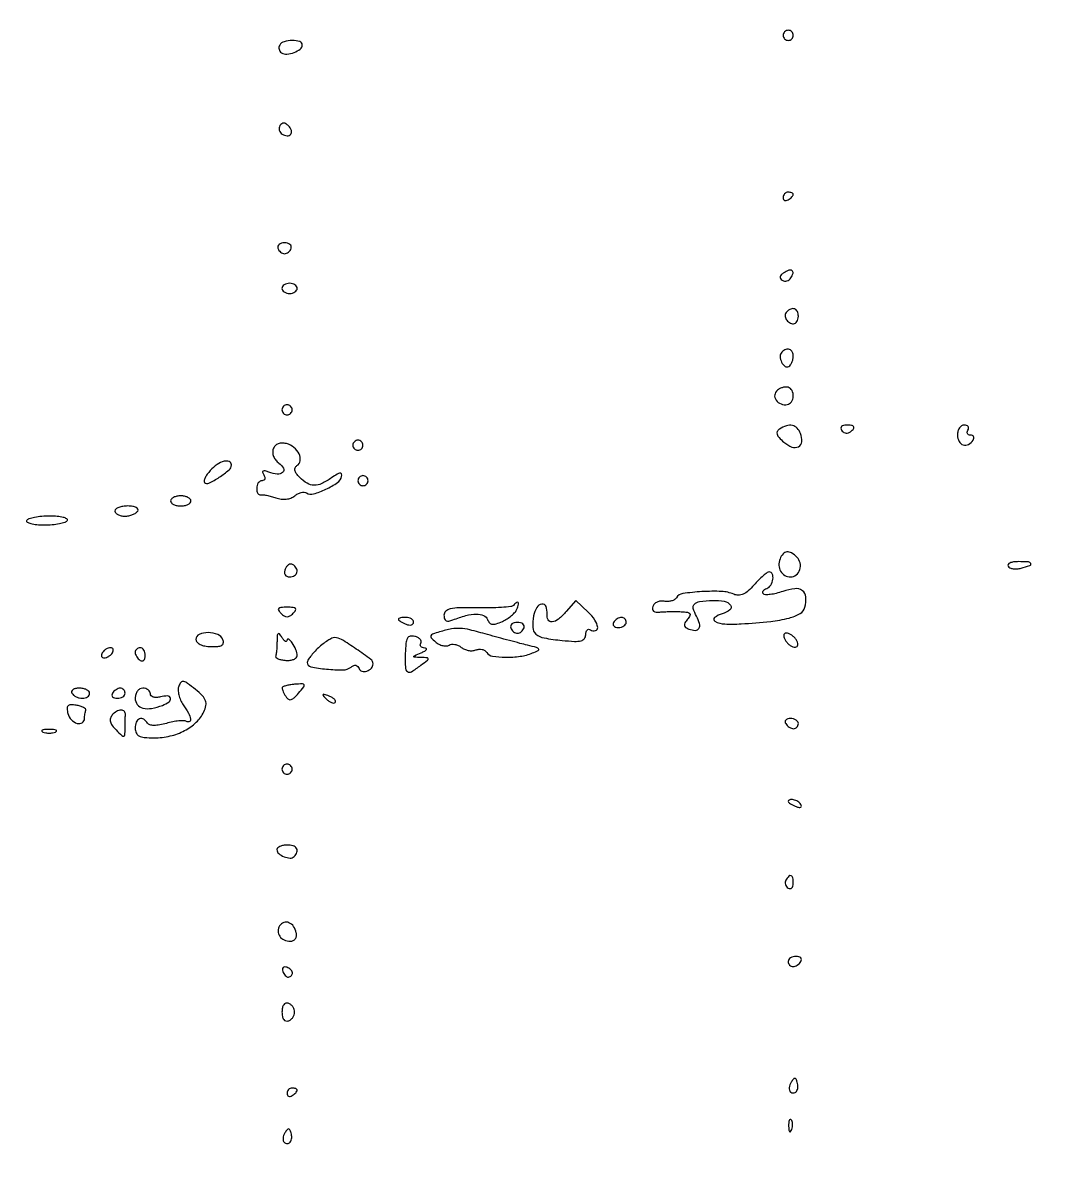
# Model space of a CAD drawing. Extents: x 0 to 4160, y 0 to 3120.
# Drawn here: x 3131.8 to 3334, y 1785.5 to 2009.5 of the extents above; entities that cross this region are included whole.
import ezdxf

# ---------------------------------------------------------------- set-up
doc = ezdxf.new("R2010")
doc.units = 0

msp = doc.modelspace()

# ---------------------------------------------------------------- linework, layer by layer
for points in [[(4159.499279, 606.274193, 0.000001), (4159.667734, 974.478125, 0.000057), (4159.806661, 1380.08378, 0.000034), (4159.883999, 1862.25), (4160, 3120), (3296.563358, 3120), (2433.126717, 3120)], [(757.647081, 3119.740147, 0.000002), (520.492565, 3119.487217, 0.4139)], [(1964.75, 0.149832, 0.000016), (2717.930904, 0.232101, 0.000028), (3351.473438, 0.357111)]]:
    msp.add_lwpolyline(points, format="xyb")
for points in [[(3282, 2007, 0.099038), (3282.076342, 2006.618362, 0.097945), (3282.29375, 2006.29375, 0.097945), (3282.618362, 2006.076342, 0.099038), (3283, 2006, 0.099038), (3283.381638, 2006.076342, 0.097945), (3283.70625, 2006.29375, 0.097945), (3283.923658, 2006.618362, 0.099038), (3284, 2007, 0.099038), (3283.923658, 2007.381638, 0.097945), (3283.70625, 2007.70625, 0.097945), (3283.381638, 2007.923658, 0.099038), (3283, 2008, 0.099038), (3282.618362, 2007.923658, 0.097945), (3282.29375, 2007.70625, 0.097945), (3282.076342, 2007.381638, 0.099038)], [(3182.542705, 2005.069098, 0.098508), (3182.393814, 2004.67014, 0.097818), (3182.408412, 2004.243523, 0.098068), (3182.583963, 2003.855362, 0.099571), (3182.893446, 2003.565854, 0.158754), (3183.961058, 2003.30607, 0.070827), (3185.39007, 2003.622032, 0.074352), (3186.600221, 2004.2949, 0.232802), (3187, 2005.106989, 0.330455), (3186.509828, 2005.76766, 0.075811), (3185.047094, 2005.978017, 0.06737), (3183.438391, 2005.746331, 0.187049)], [(3182.596556, 1989.156231, 0.105525), (3182.439393, 1988.716563, 0.099247), (3182.470283, 1988.240657, 0.096292), (3182.684746, 1987.801911, 0.09291), (3183.050219, 1987.468963, 0.116221), (3184.032006, 1987.141241, 0.258096), (3184.731074, 1987.448742, 0.251496), (3184.853466, 1988.214666, 0.113251), (3184.296201, 1989.103799, 0.053431), (3183.785686, 1989.515485, 0.136091), (3183.335356, 1989.655459, 0.169261), (3182.940704, 1989.531428, 0.094625)], [(3282, 1974.940983, 0.108972), (3282.078288, 1974.586039, 0.182303), (3282.29375, 1974.3746, 0.161196), (3282.6179, 1974.343488, 0.082592), (3283, 1974.5, 0.029505), (3283.382774, 1974.768994, 0.035638), (3283.70625, 1975.066025, 0.038439), (3283.934461, 1975.34829, 0.151918), (3284, 1975.559017, 0.210953), (3283.92554, 1975.727648, 0.081139), (3283.70625, 1975.870461, 0.061769), (3283.382849, 1975.967655, 0.042167), (3283, 1976, 0.105053), (3282.618444, 1975.918938, 0.099167), (3282.29375, 1975.688914, 0.09642), (3282.076123, 1975.345238, 0.093332)], [(3182.191667, 1964.925, 0.073624), (3182.399741, 1964.514089, 0.066918), (3182.723802, 1964.165781, 0.070382), (3183.110048, 1963.930417, 0.102038), (3183.5, 1963.85, 0.102038), (3183.889952, 1963.930417, 0.070382), (3184.276198, 1964.165781, 0.066918), (3184.600259, 1964.514089, 0.073624), (3184.808333, 1964.925, 0.159683), (3184.810399, 1965.333474, 0.143818), (3184.571823, 1965.684219, 0.107546), (3184.111023, 1965.920344, 0.064908), (3183.5, 1966, 0.064908), (3182.888977, 1965.920344, 0.107546), (3182.428177, 1965.684219, 0.143818), (3182.189601, 1965.333474, 0.159683)], [(3282.114277, 1960.070627, 0.051827), (3281.604675, 1959.677457, 0.154764), (3281.394858, 1959.296119, 0.207337), (3281.472491, 1958.937111, 0.099167), (3281.824139, 1958.608688, 0.103479), (3282.27128, 1958.44681, 0.098884), (3282.753577, 1958.473847, 0.096839), (3283.196538, 1958.68575, 0.094768), (3283.531037, 1959.050219, 0.066358), (3283.944848, 1959.974241, 0.31899), (3283.768865, 1960.489634, 0.249192), (3283.148744, 1960.574334, 0.050263)], [(3183, 1957, 0.148195), (3183.115568, 1956.618646, 0.098894), (3183.440625, 1956.29375, 0.082425), (3183.926543, 1956.074694, 0.064853), (3184.5, 1956, 0.064853), (3185.073457, 1956.074694, 0.082425), (3185.559375, 1956.29375, 0.098894), (3185.884432, 1956.618646, 0.148195), (3186, 1957, 0.148195), (3185.884432, 1957.381354, 0.098894), (3185.559375, 1957.70625, 0.082425), (3185.073457, 1957.925306, 0.064853), (3184.5, 1958, 0.064853), (3183.926543, 1957.925306, 0.082425), (3183.440625, 1957.70625, 0.098894), (3183.115568, 1957.381354, 0.148195)], [(3282.693853, 1952.36052, 0.191124), (3282.401415, 1951.683432, 0.139481), (3282.603969, 1950.880661, 0.123736), (3283.230079, 1950.235684, 0.139398), (3284.059017, 1950, 0.156819), (3284.417907, 1950.1154, 0.097386), (3284.723586, 1950.440625, 0.079459), (3284.929934, 1950.926402, 0.06085), (3285, 1951.5, 0.103624), (3284.806289, 1952.424643, 0.202875), (3284.269246, 1952.932483, 0.1934), (3283.508765, 1952.913511, 0.094876)], [(3281.735568, 1944.402234, 0.210351), (3281.406646, 1943.556057, 0.101767), (3281.696107, 1942.406879, 0.122354), (3282.370931, 1941.594365, 0.305994), (3283.104785, 1941.564761, 0.096533), (3283.447691, 1941.881687, 0.052635), (3283.737031, 1942.378799, 0.049696), (3283.933596, 1942.966781, 0.055887), (3284, 1943.559017, 0.10924), (3283.804984, 1944.440964, 0.197274), (3283.270167, 1944.93523, 0.1881), (3282.520615, 1944.923695, 0.099868)], [(3281.074139, 1937.04582, 0.172983), (3280.391369, 1936.192192, 0.198985), (3280.45435, 1935.157072, 0.16138), (3281.280811, 1934.310893, 0.119866), (3282.559017, 1934, 0.205542), (3283.453317, 1934.38385, 0.143878), (3283.960578, 1935.372341, 0.13245), (3283.872623, 1936.542296, 0.171353), (3283.202254, 1937.375, 0.121369), (3282.80041, 1937.504617, 0.05604), (3282.24805, 1937.48168, 0.050802), (3281.642196, 1937.323761, 0.049309)], [(3183, 1933, 0.099038), (3183.076342, 1932.618362, 0.097945), (3183.29375, 1932.29375, 0.097945), (3183.618362, 1932.076342, 0.099038), (3184, 1932, 0.099038), (3184.381638, 1932.076342, 0.097945), (3184.70625, 1932.29375, 0.097945), (3184.923658, 1932.618362, 0.099038), (3185, 1933, 0.099038), (3184.923658, 1933.381638, 0.097945), (3184.70625, 1933.70625, 0.097945), (3184.381638, 1933.923658, 0.099038), (3184, 1934, 0.099038), (3183.618362, 1933.923658, 0.097945), (3183.29375, 1933.70625, 0.097945), (3183.076342, 1933.381638, 0.099038)], [(3281.271202, 1929.188774, 0.127973), (3280.832359, 1928.717986, 0.207793), (3280.786149, 1928.181851, 0.109483), (3281.18636, 1927.517028, 0.025687), (3282.134221, 1926.617105, 0.082787), (3283.735209, 1925.651101, 0.217902), (3285.042589, 1925.71835, 0.263675), (3285.678616, 1926.700466, 0.106774), (3285.425794, 1928.332783, 0.099116), (3284.7608, 1929.384109, 0.152676), (3283.82697, 1929.901809, 0.129987), (3282.647358, 1929.836471, 0.063104)], [(3293.510081, 1928.983688, 0.090427), (3293.820631, 1928.639411, 0.095498), (3294.22714, 1928.434921, 0.099685), (3294.665803, 1928.401101, 0.108373), (3295.069098, 1928.542705, 0.050477), (3295.838655, 1929.13314, 0.315493), (3295.933879, 1929.592818, 0.25701), (3295.519563, 1929.914842, 0.039415), (3294.440983, 1930, 0.067432), (3293.890269, 1929.925389, 0.140899), (3293.524436, 1929.701458, 0.190788), (3293.397824, 1929.36964, 0.136093)], [(3316.428571, 1928, 0.12255), (3316.736753, 1926.76151, 0.194465), (3317.562176, 1926.067826, 0.20407), (3318.604888, 1926.159668, 0.132456), (3319.5, 1927, 0.088621), (3319.651081, 1927.381806, 0.167455), (3319.608064, 1927.70625, 0.177706), (3319.378351, 1927.922582, 0.101261), (3319, 1928, -0.101261), (3318.621649, 1928.077418, -0.177706), (3318.391936, 1928.29375, -0.167455), (3318.348919, 1928.618194, -0.088621), (3318.5, 1929, 0.113529), (3318.629314, 1929.380652, 0.184506), (3318.541472, 1929.70625, 0.157573), (3318.241084, 1929.925175, 0.079473), (3317.773303, 1930, 0.147012), (3317.260489, 1929.84589, 0.099071), (3316.823586, 1929.4125, 0.082833), (3316.52906, 1928.764582, 0.065434)], [(3181.276349, 1925.27777, 0.106866), (3181.167006, 1924.570966, 0.079706), (3181.338518, 1923.798613, 0.073191), (3181.765308, 1923.05959, 0.067499), (3182.397361, 1922.451393, -0.110415), (3183.269881, 1921.455545, -0.346594), (3183.131121, 1920.636028, -0.210137), (3182.070036, 1920.282574, -0.068534), (3180.426197, 1920.666694, 0.023531), (3179.650226, 1920.923287, 0.182283), (3179.276344, 1920.890185, 0.371981), (3179.173937, 1920.654335, 0.062825), (3179.394972, 1920.169939, -0.067825), (3179.59397, 1919.722081, -0.141514), (3179.594548, 1919.34367, -0.190665), (3179.402713, 1919.094667, -0.135202), (3179.059017, 1919, 0.140337), (3178.655173, 1918.884374, 0.099915), (3178.311086, 1918.559375, 0.085131), (3178.079345, 1918.073318, 0.06887), (3178, 1917.5, 0.048817), (3178.054802, 1916.940035, 0.082069), (3178.220313, 1916.498824, 0.120438), (3178.464868, 1916.242741, 0.209738), (3178.75, 1916.198125, -0.094137), (3179.178579, 1916.22841, -0.017926), (3179.954721, 1916.108708, -0.018551), (3180.863205, 1915.899852, -0.016114), (3181.797988, 1915.615507, 0.0499), (3182.839796, 1915.373993, 0.058161), (3183.855369, 1915.361917, 0.063446), (3184.767301, 1915.576423, 0.083941), (3185.504183, 1916.003471, -0.053472), (3186.112655, 1916.407258, -0.058554), (3186.774999, 1916.658128, -0.066354), (3187.389421, 1916.727591, -0.134206), (3187.852882, 1916.590924, 0.210888), (3189.239955, 1916.398441, 0.04017), (3191.683159, 1917.312758, 0.040524), (3193.95955, 1918.614306, 0.193365), (3194.774658, 1919.835966, 0.123932), (3194.754567, 1920.334962, 0.369567), (3194.489386, 1920.50717, 0.10573), (3193.900511, 1920.297055, 0.014404), (3192.802152, 1919.573975, -0.039443), (3190.854341, 1918.427039, -0.116685), (3189.349957, 1918.089043, -0.134353), (3187.982197, 1918.480014, -0.060039), (3186.49754, 1919.645317, -0.034223), (3185.816507, 1920.426553, -0.105845), (3185.52146, 1921.057104, -0.175464), (3185.582979, 1921.564554, -0.138166), (3185.959981, 1921.975267, 0.222424), (3186.596739, 1922.948228, 0.148544), (3186.390204, 1924.286226, 0.112305), (3185.36903, 1925.570535, 0.105284), (3183.869654, 1926.323835, 0.063701), (3182.996161, 1926.436743, 0.096479), (3182.246051, 1926.291668, 0.108131), (3181.664436, 1925.894758, 0.097843)], [(3197, 1926, 0.099038), (3197.076342, 1925.618362, 0.097945), (3197.29375, 1925.29375, 0.097945), (3197.618362, 1925.076342, 0.099038), (3198, 1925, 0.099038), (3198.381638, 1925.076342, 0.097945), (3198.70625, 1925.29375, 0.097945), (3198.923658, 1925.618362, 0.099038), (3199, 1926, 0.099038), (3198.923658, 1926.381638, 0.097945), (3198.70625, 1926.70625, 0.097945), (3198.381638, 1926.923658, 0.099038), (3198, 1927, 0.099038), (3197.618362, 1926.923658, 0.097945), (3197.29375, 1926.70625, 0.097945), (3197.076342, 1926.381638, 0.099038)], [(3168.833333, 1921, 0.028644), (3168.233458, 1920.259009, 0.043934), (3167.812315, 1919.549143, 0.05385), (3167.604971, 1918.963081, 0.260101), (3167.697952, 1918.635381, 0.32433), (3168.561193, 1918.497713, 0.027925), (3170.609252, 1919.68383, 0.02934), (3172.533649, 1921.114955, 0.221702), (3173, 1922.11501, 0.299686), (3172.568928, 1922.769623, 0.168466), (3171.580968, 1922.8412, 0.08764), (3170.18462, 1922.19011, 0.055516)], [(3198, 1919, 0.099038), (3198.076342, 1918.618362, 0.097945), (3198.29375, 1918.29375, 0.097945), (3198.618362, 1918.076342, 0.099038), (3199, 1918, 0.099038), (3199.381638, 1918.076342, 0.097945), (3199.70625, 1918.29375, 0.097945), (3199.923658, 1918.618362, 0.099038), (3200, 1919, 0.099038), (3199.923658, 1919.381638, 0.097945), (3199.70625, 1919.70625, 0.097945), (3199.381638, 1919.923658, 0.099038), (3199, 1920, 0.099038), (3198.618362, 1919.923658, 0.097945), (3198.29375, 1919.70625, 0.097945), (3198.076342, 1919.381638, 0.099038)], [(3161, 1915, 0.191087), (3161.151477, 1914.618118, 0.088204), (3161.5875, 1914.29375, 0.068025), (3162.234582, 1914.073693, 0.048028), (3163, 1914, 0.048028), (3163.765418, 1914.073693, 0.068025), (3164.4125, 1914.29375, 0.088204), (3164.848523, 1914.618118, 0.191087), (3165, 1915, 0.191087), (3164.848523, 1915.381882, 0.088204), (3164.4125, 1915.70625, 0.068025), (3163.765418, 1915.926307, 0.048028), (3163, 1916, 0.048028), (3162.234582, 1915.926307, 0.068025), (3161.5875, 1915.70625, 0.088204), (3161.151477, 1915.381882, 0.191087)], [(3150, 1913, 0.186414), (3150.147465, 1912.618213, 0.089706), (3150.570164, 1912.29375, 0.069539), (3151.198222, 1912.073784, 0.049547), (3151.940983, 1912, 0.046881), (3152.729296, 1912.074077, 0.046318), (3153.49335, 1912.29375, 0.050262), (3154.123976, 1912.616444, 0.111412), (3154.5, 1913, 0.253782), (3154.521766, 1913.384801, 0.1651), (3154.205217, 1913.712684, 0.083483), (3153.520664, 1913.931329, 0.035659), (3152.559017, 1914, 0.037227), (3151.579009, 1913.926934, 0.055981), (3150.751711, 1913.70625, 0.073461), (3150.186221, 1913.383082, 0.230178)], [(3132.584277, 1911.136364, 0.428867), (3132.671119, 1910.805539, 0.064996), (3133.382312, 1910.52642, 0.040639), (3134.552988, 1910.33395, 0.020433), (3136.050521, 1910.272727, 0.020078), (3137.62137, 1910.33583, 0.02699), (3139.032312, 1910.52642, 0.026305), (3140.146872, 1910.800155, 0.182949), (3140.584277, 1911.136364, 0.428867), (3140.497436, 1911.467188, 0.064996), (3139.786243, 1911.746307, 0.040639), (3138.615567, 1911.938777, 0.020433), (3137.118034, 1912, 0.020078), (3135.547185, 1911.936897, 0.02699), (3134.136243, 1911.746307, 0.026305), (3133.021683, 1911.472572, 0.182949)], [(3281.380002, 1903.547887, 0.099735), (3281.161547, 1902.256639, 0.124986), (3281.495979, 1901.093186, 0.135294), (3282.316218, 1900.292624, 0.126748), (3283.452028, 1900, 0.170259), (3284.57161, 1900.392619, 0.145974), (3285.286588, 1901.423635, 0.135505), (3285.348642, 1902.741252, 0.14171), (3284.721855, 1903.878145, 0.058516), (3283.650133, 1904.724609, 0.163973), (3282.730051, 1904.936693, 0.193734), (3281.970069, 1904.539848, 0.085314)], [(3183.63617, 1901.494256, 0.076022), (3183.502894, 1900.882944, 0.151817), (3183.618633, 1900.406756, 0.165347), (3183.97324, 1900.106064, 0.094172), (3184.531385, 1900, 0.128597), (3185.468306, 1900.245023, 0.21), (3185.954077, 1900.890389, 0.198008), (3185.820919, 1901.717023, 0.117169), (3185.104785, 1902.435239, 0.160704), (3184.718783, 1902.527613, 0.122111), (3184.304103, 1902.387051, 0.094924), (3183.922037, 1902.024563, 0.064087)], [(3326.441979, 1902.09388, 0.15438), (3326.801315, 1901.78447, 0.064046), (3327.424696, 1901.607491, 0.054994), (3328.194768, 1901.577577, 0.046215), (3329.000996, 1901.710511, 0.01719), (3330.72398, 1902.224963, 0.439388), (3330.901836, 1902.625086, 0.284356), (3330.438062, 1902.947157, 0.013228), (3328.440983, 1903, 0.034022), (3327.498384, 1902.935787, 0.072514), (3326.798181, 1902.733827, 0.140077), (3326.447967, 1902.436488, 0.293546)], [(3276.235371, 1898.380555, -0.031091), (3275.095282, 1897.23251, -0.075015), (3274.094782, 1896.581346, -0.103636), (3273.161372, 1896.371953, -0.107419), (3272.235371, 1896.559543, 0.093305), (3269.844304, 1897.113908, 0.025701), (3265.966579, 1897.076535, 0.020414), (3262.171071, 1896.688623, 0.22219), (3260.918441, 1895.868035, -0.120809), (3260.545071, 1895.501053, -0.0643), (3259.946769, 1895.242509, -0.058194), (3259.228692, 1895.124257, -0.056951), (3258.497265, 1895.173205, 0.073128), (3257.778451, 1895.198089, 0.077137), (3257.096855, 1895.012851, 0.084756), (3256.556223, 1894.65209, 0.120014), (3256.243216, 1894.168417, 0.112619), (3256.183121, 1893.630166, 0.196266), (3256.395462, 1893.242132, 0.143668), (3256.887058, 1893.035966, 0.05432), (3257.639472, 1893.033571, -0.014489), (3258.520953, 1893.101027, -0.007033), (3259.650376, 1893.138691, -0.006968), (3260.828297, 1893.144974, -0.009975), (3261.872445, 1893.115154, -0.021465), (3263.083502, 1893.004126, -0.190067), (3263.542919, 1892.747148, -0.305141), (3263.581633, 1892.331213, -0.048338), (3263.096921, 1891.616783, 0.038808), (3262.594352, 1890.905541, 0.172031), (3262.495705, 1890.410884, 0.20868), (3262.736105, 1890.02344, 0.059469), (3263.376711, 1889.685684, 0.081625), (3264.643103, 1889.42433, 0.275262), (3265.356814, 1889.811076, 0.207346), (3265.478333, 1890.754573, 0.052696), (3264.883796, 1892.217129, -0.053087), (3264.254027, 1893.769823, -0.275188), (3264.480489, 1894.628598, -0.164314), (3265.502126, 1895.122311, -0.01905), (3268.071506, 1895.344728, -0.05767), (3270.358619, 1895.191356, -0.196065), (3271.592357, 1894.401631, -0.397829), (3271.455435, 1893.451201, -0.104041), (3269.940276, 1892.694633, 0.104396), (3268.464311, 1891.956338, 0.540769), (3268.5331, 1891.214935, 0.109886), (3270.453635, 1890.68769, 0.028378), (3273.684842, 1890.712586, 0.009994), (3279.531278, 1891.207398, 0.037487), (3283.153181, 1891.864078, 0.065722), (3285.335788, 1892.749923, 0.202245), (3286.286639, 1893.988108, 0.080474), (3286.481762, 1896.032042, 0.223304), (3285.800879, 1897.264221, 0.186242), (3284.293439, 1897.662501, 0.056428), (3281.94523, 1897.130752, -0.02156), (3280.650076, 1896.740994, -0.030188), (3279.463435, 1896.514205, -0.030463), (3278.507346, 1896.449497, -0.211998), (3278.087842, 1896.632396, -0.168266), (3277.96673, 1896.912247, -0.156717), (3278.039866, 1897.216533, -0.110049), (3278.314683, 1897.502224, -0.060713), (3278.75, 1897.720238, 0.171797), (3279.545324, 1898.367733, 0.099102), (3279.9731, 1899.540836, 0.131524), (3279.859385, 1900.575796, 0.315896), (3279.25, 1900.98193, 0.155723), (3278.837697, 1900.839298, 0.017484), (3278.055078, 1900.210322, 0.019881), (3277.157446, 1899.371234, 0.014896)], [(3232.701496, 1892.29181, 0.059759), (3232.531409, 1890.007619, 0.20687), (3233.166185, 1888.703653, 0.133376), (3234.786374, 1887.931797, 0.020449), (3238.355457, 1887.434263, 0.012538), (3240.789772, 1887.257367, 0.07086), (3242.082549, 1887.37927, 0.169378), (3242.743053, 1887.803633, 0.167581), (3243, 1888.548737, -0.06021), (3243.067616, 1889.108203, -0.128728), (3243.273452, 1889.48805, -0.191453), (3243.577958, 1889.631339, -0.15499), (3243.930902, 1889.542705, 0.196112), (3244.934011, 1889.374368, 0.387549), (3245.361211, 1889.985207, 0.116561), (3244.80238, 1891.464352, 0.055884), (3243.479361, 1893.019389), (3241.020363, 1895.329498), (3239.142886, 1893.164749, -0.039046), (3237.594004, 1891.637715, -0.141682), (3236.343352, 1891.081078, -0.319619), (3235.589416, 1891.474979, -0.139645), (3235.361111, 1892.642371, 0.111406), (3235.153146, 1894.144959, 0.3488), (3234.33646, 1894.63468, 0.232984), (3233.3277, 1893.960929, 0.082798)], [(3182.8, 1892.8, 0.049631), (3183.452741, 1892.265408, 0.147822), (3184, 1892.1, 0.147822), (3184.547259, 1892.265408, 0.049631), (3185.2, 1892.8, 0.051663), (3185.686384, 1893.398813, 0.354955), (3185.65, 1893.75, 0.180052), (3185.199072, 1893.95632, 0.018208), (3184, 1894, 0.018208), (3182.800928, 1893.95632, 0.180052), (3182.35, 1893.75, 0.354955), (3182.313616, 1893.398813, 0.051663)], [(3228.703625, 1894.370291, -0.172148), (3228.191592, 1894.126451, -0.008877), (3226.338661, 1893.967198, -0.013255), (3224.087225, 1893.873768, -0.009162), (3221.536958, 1893.88233, 0.00835), (3218.016851, 1893.899862, 0.052683), (3216.237508, 1893.690746, 0.136442), (3215.343105, 1893.209694, 0.204304), (3215, 1892.40505, 0.073301), (3215.102689, 1891.708354, 0.200857), (3215.41271, 1891.332049, 0.168223), (3215.944499, 1891.250636, 0.049355), (3216.75, 1891.482296, -0.028131), (3219.33861, 1892.347097, -0.062942), (3221.388568, 1892.636933, -0.098612), (3222.826691, 1892.372486, -0.209472), (3223.60639, 1891.583347, 0.088602), (3224.007028, 1890.919732, 0.181677), (3224.534894, 1890.637177, 0.114535), (3225.302166, 1890.711092, 0.025858), (3226.529052, 1891.195191, 0.035284), (3227.471156, 1891.707501, 0.033399), (3228.35027, 1892.355747, 0.035187), (3229.048534, 1893.036222, 0.090634), (3229.413603, 1893.63545, 0.020574), (3229.733761, 1894.584785, 0.269321), (3229.648099, 1894.931773, 0.385981), (3229.355095, 1894.951104, 0.028646)], [(3206, 1891.606989, 0.222225), (3206.087111, 1891.420671, 0.030693), (3206.440625, 1891.160341, 0.030395), (3206.925442, 1890.887494, 0.02136), (3207.5, 1890.638374, 0.055937), (3208.074366, 1890.488865, 0.100118), (3208.559375, 1890.516384, 0.147206), (3208.877514, 1890.710807, 0.184534), (3209, 1891.031385, 0.152681), (3208.884506, 1891.400789, 0.098158), (3208.559375, 1891.715469, 0.08088), (3208.073532, 1891.92777, 0.062722), (3207.5, 1892, 0.024748), (3206.925176, 1891.971531, 0.039339), (3206.440625, 1891.884553, 0.046727), (3206.096084, 1891.758929, 0.289661)], [(3228.191667, 1889.925, 0.073624), (3228.399741, 1889.514089, 0.066918), (3228.723802, 1889.165781, 0.070382), (3229.110048, 1888.930417, 0.102038), (3229.5, 1888.85, 0.102038), (3229.889952, 1888.930417, 0.070382), (3230.276198, 1889.165781, 0.066918), (3230.600259, 1889.514089, 0.073624), (3230.808333, 1889.925, 0.159683), (3230.810399, 1890.333474, 0.143818), (3230.571823, 1890.684219, 0.107546), (3230.111023, 1890.920344, 0.064908), (3229.5, 1891, 0.064908), (3228.888977, 1890.920344, 0.107546), (3228.428177, 1890.684219, 0.143818), (3228.189601, 1890.333474, 0.159683)], [(3248.5, 1891, 0.139169), (3248.392057, 1890.620352, 0.191142), (3248.521475, 1890.29375, 0.138808), (3248.889346, 1890.073267, 0.066118), (3249.440983, 1890, 0.062283), (3250.037096, 1890.074545, 0.080552), (3250.542039, 1890.29375, 0.097988), (3250.879982, 1890.618621, 0.153634), (3251, 1891, 0.092995), (3250.928382, 1891.381732, 0.096318), (3250.723586, 1891.70625, 0.099231), (3250.418051, 1891.923444, 0.105429), (3250.059017, 1892, 0.089642), (3249.653442, 1891.926698, 0.053229), (3249.2129, 1891.70625, 0.051032), (3248.806203, 1891.382515, 0.06081)], [(3166, 1887.65218, 0.186187), (3166.212047, 1887.102471, 0.095711), (3166.811273, 1886.652922, 0.068146), (3167.747575, 1886.346048, 0.038071), (3168.94232, 1886.220703, 0.024094), (3170.334744, 1886.248212, 0.111715), (3171.100803, 1886.477179, 0.229518), (3171.404545, 1886.914902, 0.131199), (3171.335332, 1887.568523, 0.209903), (3170.324267, 1888.590143, 0.090525), (3168.405709, 1888.97154, 0.103799), (3166.650856, 1888.631903, 0.301891)], [(3182.015313, 1887.25, -0.009892), (3181.991103, 1886.339669, -0.011083), (3181.931061, 1885.464971, -0.010435), (3181.848089, 1884.724379, -0.056588), (3181.75, 1884.332881, 0.317515), (3181.820123, 1884.065353, 0.076387), (3182.234375, 1883.813036, 0.051448), (3182.905252, 1883.611526, 0.02887), (3183.75, 1883.5, 0.046105), (3184.610253, 1883.516007, 0.069786), (3185.334564, 1883.701027, 0.094819), (3185.817973, 1884.016716, 0.207229), (3185.984687, 1884.417119, 0.097077), (3185.739353, 1885.581349, 0.042714), (3184.99997, 1886.978932, 0.096632), (3184.33805, 1887.6689, 0.597276), (3184, 1887.5, -0.193765), (3183.897494, 1887.266332, -0.319847), (3183.693617, 1887.234375, -0.104377), (3183.376142, 1887.486748, -0.029362), (3183, 1888, 0.023197), (3182.479509, 1888.728886, 0.409657), (3182.218347, 1888.762149, 0.220444), (3182.050422, 1888.444209, 0.011293)], [(3214.117272, 1889.132919, 0.015579), (3212.754439, 1888.704795, 0.217088), (3212.391334, 1888.357548, 0.296347), (3212.476497, 1887.92868, 0.026466), (3213.323467, 1887.146509, 0.054783), (3214.012009, 1886.692175, 0.059271), (3214.765129, 1886.412638, 0.066883), (3215.466762, 1886.3398, 0.131614), (3216, 1886.5, -0.113573), (3216.514902, 1886.674871, -0.069549), (3217.158649, 1886.65062, -0.064024), (3217.827577, 1886.440466, -0.065205), (3218.417057, 1886.068837, 0.073004), (3219.038775, 1885.690242, 0.0555), (3219.804123, 1885.46157, 0.056154), (3220.590032, 1885.408629, 0.080543), (3221.272101, 1885.550921, -0.071708), (3221.904669, 1885.694527, -0.074497), (3222.543479, 1885.650602, -0.081687), (3223.090409, 1885.431909, -0.119014), (3223.457866, 1885.068174, 0.217609), (3224.568299, 1884.32679, 0.036944), (3227.169964, 1884.101726, 0.039384), (3230.073193, 1884.294464, 0.060572), (3232.5, 1884.955703, 0.019538), (3233.603611, 1885.456618, 0.447591), (3233.684277, 1885.755104, 0.18499), (3233.30076, 1886.033091, 0.006555), (3231.5, 1886.48954, -0.004612), (3230.009912, 1886.861083, -0.00174), (3227.932622, 1887.407164, -0.001724), (3225.676413, 1888.017019, -0.0021), (3223.568499, 1888.604122, 0.008282), (3220.091453, 1889.52639, 0.046739), (3218.195045, 1889.811649, 0.061623), (3216.513849, 1889.698505, 0.020737)], [(3282.1875, 1887.9375, 0.068635), (3282.45155, 1887.402945, 0.04742), (3282.882031, 1886.882031, 0.04742), (3283.402945, 1886.45155, 0.068635), (3283.9375, 1886.1875, 0.08306), (3284.420316, 1886.111558, 0.196386), (3284.75, 1886.25, 0.196386), (3284.888442, 1886.579684, 0.08306), (3284.8125, 1887.0625, 0.068635), (3284.54845, 1887.597055, 0.04742), (3284.117969, 1888.117969, 0.04742), (3283.597055, 1888.54845, 0.068635), (3283.0625, 1888.8125, 0.08306), (3282.579684, 1888.888442, 0.196386), (3282.25, 1888.75, 0.196386), (3282.111558, 1888.420316, 0.08306)], [(3190.188561, 1885.961045, 0.019213), (3189.350609, 1885.11797, 0.023974), (3188.64289, 1884.270864, 0.023293), (3188.128353, 1883.52114, 0.139621), (3188, 1883.070451, 0.355871), (3188.670245, 1882.248015, 0.025197), (3191.810249, 1881.764354, 0.028673), (3195.052523, 1881.61797, 0.164477), (3196.652754, 1882.180878, -0.067849), (3197.162996, 1882.479011, -0.149448), (3197.607977, 1882.52213, -0.170208), (3197.96284, 1882.310723, -0.093919), (3198.211771, 1881.864687, 0.258466), (3198.78255, 1881.340172, 0.142102), (3199.757979, 1881.384088, 0.122225), (3200.66206, 1881.964275, 0.194107), (3200.993167, 1882.809017, 0.234364), (3200.543674, 1883.693232, 0.01046), (3197.671047, 1885.74035, 0.013502), (3194.752561, 1887.61608, 0.136903), (3193.376682, 1888, 0.118387), (3192.854648, 1887.874639, 0.024414), (3192.027853, 1887.401057, 0.024405), (3191.099775, 1886.741582, 0.020861)], [(3207.357227, 1884.846484, 0.014415), (3207.364407, 1882.098685, 0.227689), (3207.784139, 1881.29085, 0.308657), (3208.577334, 1881.255049, 0.023481), (3210.44113, 1882.531803, 0.004589), (3211.744513, 1883.536572, 0.230159), (3211.882259, 1883.819962, 0.393134), (3211.713849, 1884.001047, 0.009078), (3210.44113, 1884.070285, -0.004002), (3209.146123, 1884.127557, -0.41745), (3209.038488, 1884.248394, -0.279559), (3209.152349, 1884.411848, -0.002826), (3210.5, 1885, 0.023328), (3211.193951, 1885.337363, 0.108547), (3211.527976, 1885.627618, 0.421563), (3211.496579, 1885.823714, 0.141044), (3211.190983, 1885.929715, -0.07271), (3210.730961, 1886.022394, -0.13956), (3210.427397, 1886.239707, -0.177808), (3210.326543, 1886.543809, -0.131212), (3210.429736, 1886.88631, 0.191748), (3210.495708, 1887.26014, 0.132935), (3210.299683, 1887.647442, 0.091839), (3209.851374, 1887.991638, 0.05401), (3209.217796, 1888.232794, 0.11058), (3208.330321, 1888.264324, 0.224573), (3207.777369, 1887.864056, 0.103208), (3207.476599, 1886.880344, 0.016206)], [(3147.5, 1885, 0.076764), (3147.338175, 1884.617617, 0.154201), (3147.357263, 1884.29375, 0.186277), (3147.550471, 1884.079239, 0.117858), (3147.881966, 1884, 0.085235), (3148.310186, 1884.073533, 0.053414), (3148.769763, 1884.29375, 0.051777), (3149.189439, 1884.617474, 0.064269), (3149.5, 1885, 0.076764), (3149.661825, 1885.382383, 0.154201), (3149.642737, 1885.70625, 0.186277), (3149.449529, 1885.920761, 0.117858), (3149.118034, 1886, 0.085235), (3148.689814, 1885.926467, 0.053414), (3148.230237, 1885.70625, 0.051777), (3147.810561, 1885.382526, 0.064269)], [(3154, 1885.059017, 0.089642), (3154.073302, 1884.653442, 0.053229), (3154.29375, 1884.2129, 0.051032), (3154.617485, 1883.806203, 0.06081), (3155, 1883.5, 0.139169), (3155.379648, 1883.392057, 0.191142), (3155.70625, 1883.521475, 0.138808), (3155.926733, 1883.889346, 0.066118), (3156, 1884.440983, 0.062283), (3155.925455, 1885.037096, 0.080552), (3155.70625, 1885.542039, 0.097988), (3155.381379, 1885.879982, 0.153634), (3155, 1886, 0.092995), (3154.618268, 1885.928382, 0.096318), (3154.29375, 1885.723586, 0.099231), (3154.076556, 1885.418051, 0.105429)], [(3141.5, 1877, 0.08825), (3141.842344, 1876.617164, 0.053305), (3142.359775, 1876.29375, 0.051278), (3142.961978, 1876.074167, 0.061875), (3143.559017, 1876, 0.067639), (3144.109818, 1876.074854, 0.08433), (3144.576711, 1876.29375, 0.09965), (3144.888931, 1876.61866, 0.142666), (3145, 1877, 0.195654), (3144.844577, 1877.381985, 0.086673), (3144.395164, 1877.70625, 0.066561), (3143.729059, 1877.926392, 0.0466), (3142.940983, 1878, 0.047867), (3142.195401, 1877.928459, 0.104212), (3141.66835, 1877.70625, 0.181468), (3141.441401, 1877.378123, 0.202618)], [(3149.5, 1877, 0.139169), (3149.392057, 1876.620352, 0.191142), (3149.521475, 1876.29375, 0.138808), (3149.889346, 1876.073267, 0.066118), (3150.440983, 1876, 0.062283), (3151.037096, 1876.074545, 0.080552), (3151.542039, 1876.29375, 0.097988), (3151.879982, 1876.618621, 0.153634), (3152, 1877, 0.092995), (3151.928382, 1877.381732, 0.096318), (3151.723586, 1877.70625, 0.099231), (3151.418051, 1877.923444, 0.105429), (3151.059017, 1878, 0.089642), (3150.653442, 1877.926698, 0.053229), (3150.2129, 1877.70625, 0.051032), (3149.806203, 1877.382515, 0.06081)], [(3162.603541, 1878.409229, 0.102586), (3162.479949, 1877.652762, 0.048651), (3162.618146, 1876.670201, 0.045384), (3162.971113, 1875.631807, 0.048198), (3163.500206, 1874.696243, -0.027206), (3164.497704, 1873.093175, -0.077435), (3164.944479, 1871.860261, -0.331803), (3164.719381, 1871.391466, -0.264944), (3164.142372, 1871.412009, 0.136517), (3163.620271, 1871.563396, 0.02569), (3162.617562, 1871.522755, 0.025762), (3161.416649, 1871.349365, 0.021102), (3160.155857, 1871.044699, -0.025894), (3158.836837, 1870.739303, -0.045926), (3157.725675, 1870.645791, -0.059738), (3156.893717, 1870.752158, -0.195102), (3156.454468, 1871.073673, 0.113963), (3155.683141, 1871.852562, 0.239684), (3154.857658, 1871.929419, 0.208599), (3154.223092, 1871.290325, 0.092902), (3154, 1870.1, 0.103068), (3154.196507, 1869.156837, 0.174285), (3154.743917, 1868.57617, 0.097384), (3155.80342, 1868.276533, 0.020115), (3157.75, 1868.196229, 0.057014), (3160.901218, 1868.55352, 0.064109), (3163.759587, 1869.612641, 0.069693), (3166.054324, 1871.258002, 0.092423), (3167.555077, 1873.336961, 0.0589), (3167.970476, 1874.57687, 0.142141), (3167.896979, 1875.532189, 0.105688), (3167.292123, 1876.47633, 0.024693), (3165.897096, 1877.752827, 0.012842), (3164.364417, 1878.957153, 0.111356), (3163.576557, 1879.307591, 0.265377), (3163.043449, 1879.129697, 0.091131)], [(3154, 1876, 0.168925), (3154.422291, 1874.785731, 0.163886), (3155.51212, 1874.077099, 0.106007), (3157.239342, 1874.007241, 0.048941), (3159.418213, 1874.606989, 0.062823), (3160.687713, 1875.287207, 0.30852), (3160.955723, 1876.010363, 0.341547), (3160.386353, 1876.460482, 0.06672), (3159, 1876.289749, -0.049804), (3158.225436, 1876.167727, -0.086529), (3157.580679, 1876.242791, -0.126717), (3157.158779, 1876.496045, -0.197013), (3157, 1876.883369, 0.133328), (3156.884397, 1877.30919, 0.100509), (3156.559375, 1877.67199, 0.087528), (3156.073186, 1877.916096, 0.072803), (3155.5, 1878, 0.130775), (3154.924246, 1877.846791, 0.10214), (3154.4375, 1877.416667, 0.08892), (3154.111864, 1876.769411, 0.072314)], [(3183.015313, 1878.031892, 0.080907), (3183.069677, 1877.749587, 0.018214), (3183.255429, 1877.295284, 0.018423), (3183.511292, 1876.780664, 0.016927), (3183.811226, 1876.271202, 0.116074), (3184.275759, 1875.817375, 0.211395), (3184.792305, 1875.751958, 0.116575), (3185.423039, 1876.115428, 0.026959), (3186.275057, 1877.008275, 0.009136), (3187.322371, 1878.277678, 0.281099), (3187.370786, 1878.667711, 0.305957), (3187.0485, 1878.866378, 0.010291), (3185.479144, 1878.768964, 0.020107), (3184.530105, 1878.65185, 0.031934), (3183.732747, 1878.467813, 0.033552), (3183.152083, 1878.250731, 0.302429)], [(3191.733333, 1875.875912, 0.043285), (3192.246577, 1875.441312, 0.063152), (3192.768815, 1875.162781, 0.082976), (3193.220211, 1875.072099, 0.20742), (3193.526461, 1875.193128, 0.278911), (3193.59249, 1875.461316, 0.120343), (3193.395085, 1875.789051, 0.070189), (3192.940734, 1876.133723, 0.036269), (3192.293128, 1876.435707, 0.008399), (3191.336218, 1876.78179, 0.286372), (3191.111181, 1876.729672, 0.400052), (3191.106486, 1876.536448, 0.011214)], [(3140.715852, 1872.978583, 0.12594), (3141.389762, 1871.763371, 0.131831), (3142.554203, 1871.046646, 0.216029), (3143.548494, 1871.182633, 0.257834), (3144, 1872, -0.021224), (3144.018282, 1872.430497, -0.016365), (3144.073438, 1872.897291, -0.016644), (3144.153924, 1873.330672, -0.037538), (3144.25, 1873.650351, 0.301183), (3144.189496, 1873.923367, 0.073175), (3143.794771, 1874.20608, 0.051258), (3143.155653, 1874.456191, 0.029796), (3142.34922, 1874.628934, 0.036727), (3141.265297, 1874.713676, 0.201454), (3140.734558, 1874.49366, 0.218915), (3140.545929, 1873.975615, 0.043513)], [(3149.471135, 1872.709178, 0.104208), (3149.115266, 1872.053621, 0.135289), (3149.101161, 1871.373085, 0.098718), (3149.458771, 1870.623266, 0.037958), (3150.221135, 1869.75, 0.0076), (3151.371707, 1868.652009, 0.225311), (3151.746392, 1868.534628, 0.357135), (3151.963644, 1868.770118, 0.014777), (3152, 1870, -0.003363), (3152.005507, 1870.818868, -0.003516), (3152.022031, 1871.625469, -0.003377), (3152.045909, 1872.32196, -0.015516), (3152.075, 1872.725, 0.21352), (3151.858851, 1873.382442, 0.212753), (3151.224133, 1873.660712, 0.130738), (3150.312911, 1873.412367, 0.085133)], [(3282.5, 1871, 0.06081), (3282.806203, 1870.617485, 0.051032), (3283.2129, 1870.29375, 0.053229), (3283.653442, 1870.073302, 0.089642), (3284.059017, 1870, 0.105429), (3284.418051, 1870.076556, 0.099231), (3284.723586, 1870.29375, 0.096318), (3284.928382, 1870.618268, 0.092995), (3285, 1871, 0.153634), (3284.879982, 1871.381379, 0.097988), (3284.542039, 1871.70625, 0.080552), (3284.037096, 1871.925455, 0.062283), (3283.440983, 1872, 0.066118), (3282.889346, 1871.926733, 0.138808), (3282.521475, 1871.70625, 0.191142), (3282.392057, 1871.379648, 0.139169)], [(3135.75, 1869.337719, 0.057986), (3136.320008, 1869.181385, 0.037979), (3137, 1869.12966, 0.037979), (3137.679992, 1869.181385, 0.057986), (3138.25, 1869.337719, 0.174857), (3138.459382, 1869.525001, 0.447206), (3138.398438, 1869.693942, 0.078554), (3137.89144, 1869.810911, 0.017491), (3137, 1869.842105, 0.017491), (3136.10856, 1869.810911, 0.078554), (3135.601562, 1869.693942, 0.447206), (3135.540618, 1869.525001, 0.174857)], [(3183, 1862, 0.099038), (3183.076342, 1861.618362, 0.097945), (3183.29375, 1861.29375, 0.097945), (3183.618362, 1861.076342, 0.099038), (3184, 1861, 0.099038), (3184.381638, 1861.076342, 0.097945), (3184.70625, 1861.29375, 0.097945), (3184.923658, 1861.618362, 0.099038), (3185, 1862, 0.099038), (3184.923658, 1862.381638, 0.097945), (3184.70625, 1862.70625, 0.097945), (3184.381638, 1862.923658, 0.099038), (3184, 1863, 0.099038), (3183.618362, 1862.923658, 0.097945), (3183.29375, 1862.70625, 0.097945), (3183.076342, 1862.381638, 0.099038)], [(3283, 1855.606989, 0.2252), (3283.088769, 1855.419896, 0.029412), (3283.455882, 1855.154486, 0.029555), (3283.957462, 1854.875192, 0.020646), (3284.551938, 1854.618443, 0.036408), (3285.131719, 1854.443138, 0.155351), (3285.487528, 1854.474315, 0.32948), (3285.606889, 1854.674071, 0.1144), (3285.492921, 1855.011454, 0.115814), (3284.901891, 1855.603931, 0.080554), (3284.026239, 1855.969265, 0.115534), (3283.291154, 1855.972535, 0.349578)], [(3182, 1846.106989, 0.218907), (3182.3552, 1845.334562, 0.081579), (3183.400699, 1844.699345, 0.081237), (3184.598661, 1844.430132, 0.214275), (3185.402234, 1844.735568, 0.104297), (3185.952019, 1845.579208, 0.235241), (3185.883473, 1846.319195, 0.186855), (3185.20484, 1846.83178, 0.069473), (3184, 1847, 0.042713), (3183.234328, 1846.934472, 0.06238), (3182.5875, 1846.737678, 0.081888), (3182.149216, 1846.448422, 0.208972)], [(3282.542705, 1840.069098, 0.108373), (3282.401101, 1839.665803, 0.099685), (3282.434921, 1839.22714, 0.095498), (3282.639411, 1838.820631, 0.090427), (3282.983688, 1838.510081, 0.136093), (3283.36964, 1838.397824, 0.190788), (3283.701458, 1838.524436, 0.140899), (3283.925389, 1838.890269, 0.067432), (3284, 1839.440983, 0.039415), (3283.914842, 1840.519563, 0.25701), (3283.592818, 1840.933879, 0.315493), (3283.13314, 1840.838655, 0.050477)], [(3182.532624, 1831.052786, 0.140675), (3182.238325, 1830.005956, 0.150378), (3182.556117, 1828.992904, 0.135832), (3183.426639, 1828.26221, 0.107481), (3184.632341, 1828, 0.107426), (3185.205027, 1828.124479, 0.131351), (3185.62654, 1828.471852, 0.120928), (3185.840657, 1829.008508, 0.082815), (3185.823324, 1829.667134, 0.103679), (3185.302492, 1830.905288, 0.142821), (3184.371103, 1831.66197, 0.182771), (3183.347864, 1831.699843, 0.174919)], [(3283, 1824, 0.092995), (3283.071618, 1823.618268, 0.096318), (3283.276414, 1823.29375, 0.099231), (3283.581949, 1823.076556, 0.105429), (3283.940983, 1823, 0.089642), (3284.346558, 1823.073302, 0.053229), (3284.7871, 1823.29375, 0.051032), (3285.193797, 1823.617485, 0.06081), (3285.5, 1824, 0.139169), (3285.607943, 1824.379648, 0.191142), (3285.478525, 1824.70625, 0.138808), (3285.110654, 1824.926733, 0.066118), (3284.559017, 1825, 0.062283), (3283.962904, 1824.925455, 0.080552), (3283.457961, 1824.70625, 0.097988), (3283.120018, 1824.381379, 0.153634)], [(3183.15, 1822.05, 0.053161), (3183.35683, 1821.596593, 0.062883), (3183.645469, 1821.224531, 0.073742), (3183.968009, 1820.985296, 0.149613), (3184.275, 1820.925, 0.175736), (3184.869758, 1821.213035, 0.239194), (3185.044314, 1821.772743, 0.167686), (3184.694791, 1822.413248, 0.104687), (3183.95, 1822.85, 0.089632), (3183.522225, 1822.911576, 0.189618), (3183.22, 1822.78, 0.189618), (3183.088424, 1822.477775, 0.089632)], [(3183, 1814, 0.049736), (3183.084641, 1813.151204, 0.105759), (3183.346154, 1812.548718, 0.158614), (3183.750923, 1812.249896, 0.162171), (3184.25, 1812.25, 0.087886), (3184.727751, 1812.509184, 0.06965), (3185.132812, 1812.935937, 0.06941), (3185.406312, 1813.459169, 0.085974), (3185.5, 1814, 0.085974), (3185.406312, 1814.540831, 0.06941), (3185.132812, 1815.064063, 0.06965), (3184.727751, 1815.490816, 0.087886), (3184.25, 1815.75, 0.162171), (3183.750923, 1815.750104, 0.158614), (3183.346154, 1815.451282, 0.105759), (3183.084641, 1814.848796, 0.049736)], [(3184, 1797.940983, 0.108972), (3184.078288, 1797.586039, 0.182303), (3184.29375, 1797.3746, 0.161196), (3184.6179, 1797.343488, 0.082592), (3185, 1797.5, 0.029505), (3185.382774, 1797.768994, 0.035638), (3185.70625, 1798.066025, 0.038439), (3185.934461, 1798.34829, 0.151918), (3186, 1798.559017, 0.210953), (3185.92554, 1798.727648, 0.081139), (3185.70625, 1798.870461, 0.061769), (3185.382849, 1798.967655, 0.042167), (3185, 1799, 0.105053), (3184.618444, 1798.918938, 0.099167), (3184.29375, 1798.688914, 0.09642), (3184.076123, 1798.345238, 0.093332)], [(3283.582949, 1800.134215, 0.052326), (3283.327923, 1799.604943, 0.061761), (3283.20609, 1799.06291, 0.07231), (3283.228156, 1798.59012, 0.149701), (3283.399864, 1798.266802, 0.208213), (3284.031223, 1798.018401, 0.228122), (3284.610436, 1798.323111, 0.143258), (3284.913564, 1799.144952, 0.097944), (3284.787251, 1800.138246, 0.033951), (3284.536207, 1800.749629, 0.286646), (3284.294341, 1800.899578, 0.233206), (3284.012891, 1800.759582, 0.024362)], [(3283.078947, 1791.416667, 0.018894), (3283.137993, 1790.670344, 0.168741), (3283.279315, 1790.37858, 0.470617), (3283.461564, 1790.395823, 0.054073), (3283.683114, 1790.8125, 0.051402), (3283.839148, 1791.359369, 0.05415), (3283.876576, 1791.916927, 0.060344), (3283.797407, 1792.402231, 0.126455), (3283.604167, 1792.729167, 0.296942), (3283.385309, 1792.77538, 0.208169), (3283.200665, 1792.592839, 0.077125), (3283.089945, 1792.112848, 0.028489)], [(3183.582949, 1790.134215, 0.052326), (3183.327923, 1789.604943, 0.061761), (3183.20609, 1789.06291, 0.07231), (3183.228156, 1788.59012, 0.149701), (3183.399864, 1788.266802, 0.208213), (3184.031223, 1788.018401, 0.228122), (3184.610436, 1788.323111, 0.143258), (3184.913564, 1789.144952, 0.097944), (3184.787251, 1790.138246, 0.033951), (3184.536207, 1790.749629, 0.286646), (3184.294341, 1790.899578, 0.233206), (3184.012891, 1790.759582, 0.024362)]]:
    msp.add_lwpolyline(points, format="xyb", close=True)

doc.saveas('drawing.dxf')
